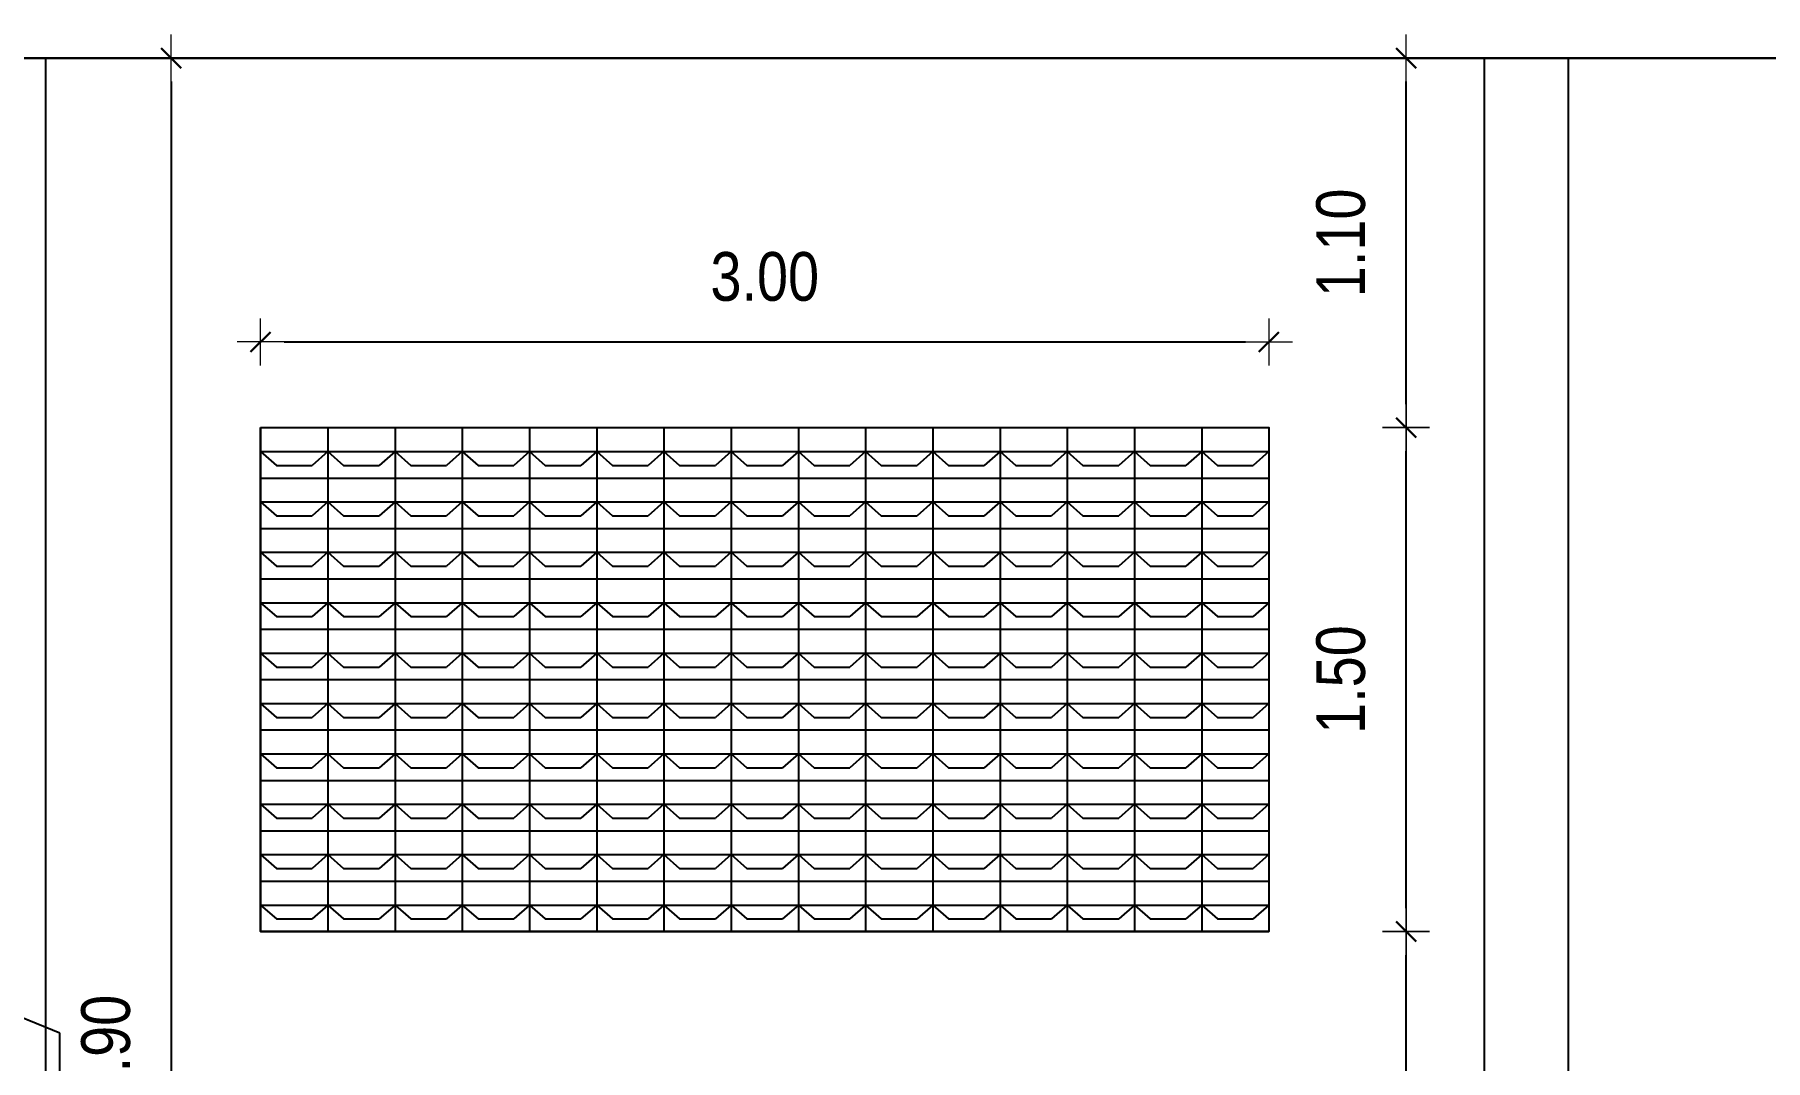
# Model space of a CAD drawing. Header units: millimetres. Extents: x 1170 to 1315, y 90 to 135.
# Drawn here: x 1200.82 to 1205.97, y 98.02 to 101.07 of the extents above; entities that cross this region are included whole.
import ezdxf

# ---------------------------------------------------------------- set-up
doc = ezdxf.new("R2010")
doc.units = ezdxf.units.MM
doc.header["$LTSCALE"] = 20
doc.header["$MEASUREMENT"] = 0
doc.layers.get('DEFPOINTS').update_dxf_attribs({"linetype": 'CONTINUOUS'})
doc.layers.add('COTA', color=7, linetype='CONTINUOUS')
doc.layers.add('E-Pen-C', color=4, linetype='CONTINUOUS', lineweight=15)
doc.layers.add('E-Pen-G', color=3, linetype='CONTINUOUS', lineweight=30)
doc.styles.add('F2', font='ARIALN.TTF')
doc.dimstyles.new('DIMENSION-1', dxfattribs={"dimtxt": 0.145, "dimasz": 0.07, "dimexe": 1, "dimexo": 0, "dimgap": 0.12, "dimtad": 1, "dimzin": 7, "dimdsep": 46, "dimtxsty": 'F2', "dimblk1": 'TRACO', "dimblk2": 'TRACO', "dimsah": 1, "dimcen": 1, "dimse1": 1, "dimse2": 1, "dimclrd": 4, "dimclre": 256, "dimclrt": 4, "dimadec": 8, "dimazin": 0, "dimtfac": 1, "dimtix": 1, "dimtmove": 2, "dimatfit": 3, "dimldrblk": 'TRACO', "dimfxl": 1, "dimtolj": 1, "dimtzin": 0, "dimarcsym": 0})

# ---------------------------------------------------------------- blocks, each defined once
blk = doc.blocks.new('TRACO')
at = {"layer": 'E-Pen-C'}
for p, q in [((0, 1), (0, -1)), ((-1, 0), (1, 0))]:
    blk.add_line(p, q, dxfattribs=at)
at = {"layer": 'E-Pen-G'}
blk.add_line((-0.424, -0.424), (0.424, 0.424), dxfattribs=at)
blk = doc.blocks.new('*D424')
at = {"layer": 'COTA', "color": 4, "linetype": 'Continuous', "lineweight": -2}
blk.add_line((1204.8962, 95.1747), (1204.8962, 98.3347), dxfattribs=at)
at = {"layer": 'DEFPOINTS', "color": 0, "linetype": 'Continuous'}
for p in [(1204.8962, 98.4047), (1205.1279, 98.4047), (1205.1279, 95.1047)]:
    blk.add_point(p, dxfattribs=at)
at = {"layer": 'COTA', "color": 4, "linetype": 'Continuous', "lineweight": -2, "xscale": 0.07, "yscale": 0.07, "zscale": 0.07}
for p, rotation in [((1204.8962, 98.4047), 90), ((1204.8962, 95.1047), 270)]:
    blk.add_blockref('TRACO', p, dxfattribs=dict(at, rotation=rotation))
at = {"layer": 'COTA', "color": 4, "linetype": 'Continuous', "insert": (1204.7022, 96.7547), "char_height": 0.145, "attachment_point": 5, "rotation": 90, "style": 'F2'}
blk.add_mtext('\\A1;3.30', dxfattribs=at)
blk = doc.blocks.new('*D425')
at = {"layer": 'COTA', "color": 4, "linetype": 'Continuous', "lineweight": -2}
blk.add_line((1204.8962, 98.4747), (1204.8962, 99.8347), dxfattribs=at)
at = {"layer": 'DEFPOINTS', "color": 0, "linetype": 'Continuous'}
for p in [(1204.4879, 99.9047), (1204.8962, 99.9047), (1205.1279, 98.4047)]:
    blk.add_point(p, dxfattribs=at)
at = {"layer": 'COTA', "color": 4, "linetype": 'Continuous', "lineweight": -2, "xscale": 0.07, "yscale": 0.07, "zscale": 0.07}
for p, rotation in [((1204.8962, 99.9047), 90), ((1204.8962, 98.4047), 270)]:
    blk.add_blockref('TRACO', p, dxfattribs=dict(at, rotation=rotation))
at = {"layer": 'COTA', "color": 4, "linetype": 'Continuous', "insert": (1204.7022, 99.1547), "char_height": 0.145, "attachment_point": 5, "rotation": 90, "style": 'F2'}
blk.add_mtext('\\A1;1.50', dxfattribs=at)
blk = doc.blocks.new('*D426')
at = {"layer": 'COTA', "color": 4, "linetype": 'Continuous', "lineweight": -2}
blk.add_line((1204.8962, 99.9747), (1204.8962, 100.9347), dxfattribs=at)
at = {"layer": 'DEFPOINTS', "color": 0, "linetype": 'Continuous'}
for p in [(1204.8962, 101.0047), (1205.1279, 101.0047), (1204.4879, 99.9047)]:
    blk.add_point(p, dxfattribs=at)
at = {"layer": 'COTA', "color": 4, "linetype": 'Continuous', "lineweight": -2, "xscale": 0.07, "yscale": 0.07, "zscale": 0.07}
for p, rotation in [((1204.8962, 101.0047), 90), ((1204.8962, 99.9047), 270)]:
    blk.add_blockref('TRACO', p, dxfattribs=dict(at, rotation=rotation))
at = {"layer": 'COTA', "color": 4, "linetype": 'Continuous', "insert": (1204.7022, 100.4547), "char_height": 0.145, "attachment_point": 5, "rotation": 90, "style": 'F2'}
blk.add_mtext('\\A1;1.10', dxfattribs=at)
blk = doc.blocks.new('*D427')
at = {"layer": 'COTA', "color": 4, "linetype": 'Continuous', "lineweight": -2}
blk.add_line((1201.2216, 100.9347), (1201.2216, 95.1747), dxfattribs=at)
at = {"layer": 'DEFPOINTS', "color": 0, "linetype": 'Continuous'}
for p in [(1200.8479, 101.0047), (1200.8479, 95.1047), (1201.2216, 95.1047)]:
    blk.add_point(p, dxfattribs=at)
at = {"layer": 'COTA', "color": 4, "linetype": 'Continuous', "lineweight": -2, "xscale": 0.07, "yscale": 0.07, "zscale": 0.07}
for p, rotation in [((1201.2216, 101.0047), 90), ((1201.2216, 95.1047), 270)]:
    blk.add_blockref('TRACO', p, dxfattribs=dict(at, rotation=rotation))
at = {"layer": 'COTA', "color": 4, "linetype": 'Continuous', "insert": (1201.0276, 98.0547), "char_height": 0.145, "attachment_point": 5, "rotation": 90, "style": 'F2'}
blk.add_mtext('\\A1;5.90', dxfattribs=at)
blk = doc.blocks.new('*D742')
at = {"layer": 'COTA', "color": 4, "linetype": 'Continuous', "lineweight": -2}
blk.add_line((1201.5579, 100.1597), (1204.4179, 100.1597), dxfattribs=at)
at = {"layer": 'DEFPOINTS', "color": 0, "linetype": 'Continuous'}
for p in [(1204.4879, 100.1597), (1201.4879, 99.9047), (1204.4879, 99.9047)]:
    blk.add_point(p, dxfattribs=at)
at = {"layer": 'COTA', "color": 4, "linetype": 'Continuous', "lineweight": -2, "xscale": 0.07, "yscale": 0.07, "zscale": 0.07, "rotation": 180}
blk.add_blockref('TRACO', (1201.4879, 100.1597), dxfattribs=at)
at = {"layer": 'COTA', "color": 4, "linetype": 'Continuous', "lineweight": -2, "xscale": 0.07, "yscale": 0.07, "zscale": 0.07}
blk.add_blockref('TRACO', (1204.4879, 100.1597), dxfattribs=at)
at = {"layer": 'COTA', "color": 4, "linetype": 'Continuous', "insert": (1202.9879, 100.3538), "char_height": 0.145, "attachment_point": 5, "style": 'F2'}
blk.add_mtext('\\A1;3.00', dxfattribs=at)

msp = doc.modelspace()

# ---------------------------------------------------------------- linework, layer by layer
at = {"layer": 'COTA', "color": 8, "linetype": 'Continuous'}
for p, q in [((1218.5666, 101.0047), (1196.4679, 101.0047)), ((1196.4679, 101.0047), (1218.5666, 101.0047)), ((1200.8479, 101.0047), (1200.8479, 95.1047)), ((1205.1279, 101.0047), (1205.1279, 95.1047)), ((1205.3779, 101.0047), (1205.3779, 95.1047)), ((1201.4879, 99.9047), (1204.4879, 99.9047)), ((1201.4879, 99.9047), (1204.4879, 99.9047)), ((1201.4879, 99.9047), (1201.4879, 99.7547)), ((1201.6879, 99.9047), (1201.6879, 99.7547)), ((1201.8879, 99.9047), (1201.8879, 99.7547)), ((1202.0879, 99.9047), (1202.0879, 99.7547)), ((1202.2879, 99.9047), (1202.2879, 99.7547)), ((1202.4879, 99.9047), (1202.4879, 99.7547)), ((1202.6879, 99.9047), (1202.6879, 99.7547)), ((1202.8879, 99.9047), (1202.8879, 99.7547)), ((1203.0879, 99.9047), (1203.0879, 99.7547)), ((1203.2879, 99.9047), (1203.2879, 99.7547)), ((1203.4879, 99.9047), (1203.4879, 99.7547)), ((1203.6879, 99.9047), (1203.6879, 99.7547)), ((1203.8879, 99.9047), (1203.8879, 99.7547)), ((1204.0879, 99.9047), (1204.0879, 99.7547)), ((1204.2879, 99.9047), (1204.2879, 99.7547)), ((1204.4879, 99.9047), (1204.4879, 98.4047)), ((1201.4879, 99.8335), (1201.5347, 99.792)), ((1201.4879, 99.8335), (1201.6879, 99.8335)), ((1201.6879, 99.8335), (1201.641, 99.792)), ((1201.6879, 99.8335), (1201.7347, 99.792)), ((1201.6879, 99.8335), (1201.8879, 99.8335)), ((1201.8879, 99.8335), (1201.841, 99.792)), ((1201.8879, 99.8335), (1201.9347, 99.792)), ((1201.8879, 99.8335), (1202.0879, 99.8335)), ((1202.0879, 99.8335), (1202.041, 99.792)), ((1202.0879, 99.8335), (1202.1347, 99.792)), ((1202.0879, 99.8335), (1202.2879, 99.8335)), ((1202.2879, 99.8335), (1202.241, 99.792)), ((1202.2879, 99.8335), (1202.3347, 99.792)), ((1202.2879, 99.8335), (1202.4879, 99.8335)), ((1202.4879, 99.8335), (1202.441, 99.792)), ((1202.4879, 99.8335), (1202.5347, 99.792)), ((1202.4879, 99.8335), (1202.6879, 99.8335)), ((1202.6879, 99.8335), (1202.641, 99.792)), ((1202.6879, 99.8335), (1202.7347, 99.792)), ((1202.6879, 99.8335), (1202.8879, 99.8335)), ((1202.8879, 99.8335), (1202.841, 99.792)), ((1202.8879, 99.8335), (1202.9347, 99.792)), ((1202.8879, 99.8335), (1203.0879, 99.8335)), ((1203.0879, 99.8335), (1203.041, 99.792)), ((1203.0879, 99.8335), (1203.1347, 99.792)), ((1203.0879, 99.8335), (1203.2879, 99.8335)), ((1203.2879, 99.8335), (1203.241, 99.792)), ((1203.2879, 99.8335), (1203.3347, 99.792)), ((1203.2879, 99.8335), (1203.4879, 99.8335)), ((1203.4879, 99.8335), (1203.441, 99.792)), ((1203.4879, 99.8335), (1203.5347, 99.792)), ((1203.4879, 99.8335), (1203.6879, 99.8335)), ((1203.6879, 99.8335), (1203.641, 99.792)), ((1203.6879, 99.8335), (1203.7347, 99.792)), ((1203.6879, 99.8335), (1203.8879, 99.8335)), ((1203.8879, 99.8335), (1203.841, 99.792)), ((1203.8879, 99.8335), (1203.9347, 99.792)), ((1203.8879, 99.8335), (1204.0879, 99.8335)), ((1204.0879, 99.8335), (1204.041, 99.792)), ((1204.0879, 99.8335), (1204.1347, 99.792)), ((1204.0879, 99.8335), (1204.2879, 99.8335)), ((1204.2879, 99.8335), (1204.241, 99.792)), ((1204.2879, 99.8335), (1204.3347, 99.792)), ((1204.2879, 99.8335), (1204.4879, 99.8335)), ((1204.4879, 99.8335), (1204.441, 99.792)), ((1201.4879, 99.7547), (1201.4879, 99.6047)), ((1201.4879, 99.7547), (1201.6879, 99.7547)), ((1201.5347, 99.792), (1201.641, 99.792)), ((1201.6879, 99.7547), (1201.6879, 99.6047)), ((1201.6879, 99.7547), (1201.8879, 99.7547)), ((1201.7347, 99.792), (1201.841, 99.792)), ((1201.8879, 99.7547), (1201.8879, 99.6047)), ((1201.8879, 99.7547), (1202.0879, 99.7547)), ((1201.9347, 99.792), (1202.041, 99.792)), ((1202.0879, 99.7547), (1202.0879, 99.6047)), ((1202.0879, 99.7547), (1202.2879, 99.7547)), ((1202.1347, 99.792), (1202.241, 99.792)), ((1202.2879, 99.7547), (1202.2879, 99.6047)), ((1202.2879, 99.7547), (1202.4879, 99.7547)), ((1202.3347, 99.792), (1202.441, 99.792)), ((1202.4879, 99.7547), (1202.4879, 99.6047)), ((1202.4879, 99.7547), (1202.6879, 99.7547)), ((1202.5347, 99.792), (1202.641, 99.792)), ((1202.6879, 99.7547), (1202.6879, 99.6047)), ((1202.6879, 99.7547), (1202.8879, 99.7547)), ((1202.7347, 99.792), (1202.841, 99.792)), ((1202.8879, 99.7547), (1202.8879, 99.6047)), ((1202.8879, 99.7547), (1203.0879, 99.7547)), ((1202.9347, 99.792), (1203.041, 99.792)), ((1203.0879, 99.7547), (1203.0879, 99.6047)), ((1203.0879, 99.7547), (1203.2879, 99.7547)), ((1203.1347, 99.792), (1203.241, 99.792)), ((1203.2879, 99.7547), (1203.2879, 99.6047)), ((1203.2879, 99.7547), (1203.4879, 99.7547)), ((1203.3347, 99.792), (1203.441, 99.792)), ((1203.4879, 99.7547), (1203.4879, 99.6047)), ((1203.4879, 99.7547), (1203.6879, 99.7547)), ((1203.5347, 99.792), (1203.641, 99.792)), ((1203.6879, 99.7547), (1203.6879, 99.6047)), ((1203.6879, 99.7547), (1203.8879, 99.7547)), ((1203.7347, 99.792), (1203.841, 99.792)), ((1203.8879, 99.7547), (1203.8879, 99.6047)), ((1203.8879, 99.7547), (1204.0879, 99.7547)), ((1203.9347, 99.792), (1204.041, 99.792)), ((1204.0879, 99.7547), (1204.0879, 99.6047)), ((1204.0879, 99.7547), (1204.2879, 99.7547)), ((1204.1347, 99.792), (1204.241, 99.792)), ((1204.2879, 99.7547), (1204.2879, 99.6047)), ((1204.2879, 99.7547), (1204.4879, 99.7547)), ((1204.3347, 99.792), (1204.441, 99.792)), ((1201.4879, 99.6835), (1201.5347, 99.642)), ((1201.4879, 99.6835), (1201.6879, 99.6835)), ((1201.6879, 99.6835), (1201.641, 99.642)), ((1201.6879, 99.6835), (1201.7347, 99.642)), ((1201.6879, 99.6835), (1201.8879, 99.6835)), ((1201.8879, 99.6835), (1201.841, 99.642)), ((1201.8879, 99.6835), (1201.9347, 99.642)), ((1201.8879, 99.6835), (1202.0879, 99.6835)), ((1202.0879, 99.6835), (1202.041, 99.642)), ((1202.0879, 99.6835), (1202.1347, 99.642)), ((1202.0879, 99.6835), (1202.2879, 99.6835)), ((1202.2879, 99.6835), (1202.241, 99.642)), ((1202.2879, 99.6835), (1202.3347, 99.642)), ((1202.2879, 99.6835), (1202.4879, 99.6835)), ((1202.4879, 99.6835), (1202.441, 99.642)), ((1202.4879, 99.6835), (1202.5347, 99.642)), ((1202.4879, 99.6835), (1202.6879, 99.6835)), ((1202.6879, 99.6835), (1202.641, 99.642)), ((1202.6879, 99.6835), (1202.7347, 99.642)), ((1202.6879, 99.6835), (1202.8879, 99.6835)), ((1202.8879, 99.6835), (1202.841, 99.642)), ((1202.8879, 99.6835), (1202.9347, 99.642)), ((1202.8879, 99.6835), (1203.0879, 99.6835)), ((1203.0879, 99.6835), (1203.041, 99.642)), ((1203.0879, 99.6835), (1203.1347, 99.642)), ((1203.0879, 99.6835), (1203.2879, 99.6835)), ((1203.2879, 99.6835), (1203.241, 99.642)), ((1203.2879, 99.6835), (1203.3347, 99.642)), ((1203.2879, 99.6835), (1203.4879, 99.6835)), ((1203.4879, 99.6835), (1203.441, 99.642)), ((1203.4879, 99.6835), (1203.5347, 99.642)), ((1203.4879, 99.6835), (1203.6879, 99.6835)), ((1203.6879, 99.6835), (1203.641, 99.642)), ((1203.6879, 99.6835), (1203.7347, 99.642)), ((1203.6879, 99.6835), (1203.8879, 99.6835)), ((1203.8879, 99.6835), (1203.841, 99.642)), ((1203.8879, 99.6835), (1203.9347, 99.642)), ((1203.8879, 99.6835), (1204.0879, 99.6835)), ((1204.0879, 99.6835), (1204.041, 99.642)), ((1204.0879, 99.6835), (1204.1347, 99.642)), ((1204.0879, 99.6835), (1204.2879, 99.6835)), ((1204.2879, 99.6835), (1204.241, 99.642)), ((1204.2879, 99.6835), (1204.3347, 99.642)), ((1204.2879, 99.6835), (1204.4879, 99.6835)), ((1204.4879, 99.6835), (1204.441, 99.642)), ((1201.4879, 99.6047), (1201.4879, 99.4547)), ((1201.4879, 99.6047), (1201.6879, 99.6047)), ((1201.5347, 99.642), (1201.641, 99.642)), ((1201.6879, 99.6047), (1201.6879, 99.4547)), ((1201.6879, 99.6047), (1201.8879, 99.6047)), ((1201.7347, 99.642), (1201.841, 99.642)), ((1201.8879, 99.6047), (1201.8879, 99.4547)), ((1201.8879, 99.6047), (1202.0879, 99.6047)), ((1201.9347, 99.642), (1202.041, 99.642)), ((1202.0879, 99.6047), (1202.0879, 99.4547)), ((1202.0879, 99.6047), (1202.2879, 99.6047)), ((1202.1347, 99.642), (1202.241, 99.642)), ((1202.2879, 99.6047), (1202.2879, 99.4547)), ((1202.2879, 99.6047), (1202.4879, 99.6047)), ((1202.3347, 99.642), (1202.441, 99.642)), ((1202.4879, 99.6047), (1202.4879, 99.4547)), ((1202.4879, 99.6047), (1202.6879, 99.6047)), ((1202.5347, 99.642), (1202.641, 99.642)), ((1202.6879, 99.6047), (1202.6879, 99.4547)), ((1202.6879, 99.6047), (1202.8879, 99.6047)), ((1202.7347, 99.642), (1202.841, 99.642)), ((1202.8879, 99.6047), (1202.8879, 99.4547)), ((1202.8879, 99.6047), (1203.0879, 99.6047)), ((1202.9347, 99.642), (1203.041, 99.642)), ((1203.0879, 99.6047), (1203.0879, 99.4547)), ((1203.0879, 99.6047), (1203.2879, 99.6047)), ((1203.1347, 99.642), (1203.241, 99.642)), ((1203.2879, 99.6047), (1203.2879, 99.4547)), ((1203.2879, 99.6047), (1203.4879, 99.6047)), ((1203.3347, 99.642), (1203.441, 99.642)), ((1203.4879, 99.6047), (1203.4879, 99.4547)), ((1203.4879, 99.6047), (1203.6879, 99.6047)), ((1203.5347, 99.642), (1203.641, 99.642)), ((1203.6879, 99.6047), (1203.6879, 99.4547)), ((1203.6879, 99.6047), (1203.8879, 99.6047)), ((1203.7347, 99.642), (1203.841, 99.642)), ((1203.8879, 99.6047), (1203.8879, 99.4547)), ((1203.8879, 99.6047), (1204.0879, 99.6047)), ((1203.9347, 99.642), (1204.041, 99.642)), ((1204.0879, 99.6047), (1204.0879, 99.4547)), ((1204.0879, 99.6047), (1204.2879, 99.6047)), ((1204.1347, 99.642), (1204.241, 99.642)), ((1204.2879, 99.6047), (1204.2879, 99.4547)), ((1204.2879, 99.6047), (1204.4879, 99.6047)), ((1204.3347, 99.642), (1204.441, 99.642)), ((1201.4879, 99.5335), (1201.5347, 99.492)), ((1201.4879, 99.5335), (1201.6879, 99.5335)), ((1201.5347, 99.492), (1201.641, 99.492)), ((1201.6879, 99.5335), (1201.641, 99.492)), ((1201.6879, 99.5335), (1201.7347, 99.492)), ((1201.6879, 99.5335), (1201.8879, 99.5335)), ((1201.7347, 99.492), (1201.841, 99.492)), ((1201.8879, 99.5335), (1201.841, 99.492)), ((1201.8879, 99.5335), (1201.9347, 99.492)), ((1201.8879, 99.5335), (1202.0879, 99.5335)), ((1201.9347, 99.492), (1202.041, 99.492)), ((1202.0879, 99.5335), (1202.041, 99.492)), ((1202.0879, 99.5335), (1202.1347, 99.492)), ((1202.0879, 99.5335), (1202.2879, 99.5335)), ((1202.1347, 99.492), (1202.241, 99.492)), ((1202.2879, 99.5335), (1202.241, 99.492)), ((1202.2879, 99.5335), (1202.3347, 99.492)), ((1202.2879, 99.5335), (1202.4879, 99.5335)), ((1202.3347, 99.492), (1202.441, 99.492)), ((1202.4879, 99.5335), (1202.441, 99.492)), ((1202.4879, 99.5335), (1202.5347, 99.492)), ((1202.4879, 99.5335), (1202.6879, 99.5335)), ((1202.5347, 99.492), (1202.641, 99.492)), ((1202.6879, 99.5335), (1202.641, 99.492)), ((1202.6879, 99.5335), (1202.7347, 99.492)), ((1202.6879, 99.5335), (1202.8879, 99.5335)), ((1202.7347, 99.492), (1202.841, 99.492)), ((1202.8879, 99.5335), (1202.841, 99.492)), ((1202.8879, 99.5335), (1202.9347, 99.492)), ((1202.8879, 99.5335), (1203.0879, 99.5335)), ((1202.9347, 99.492), (1203.041, 99.492)), ((1203.0879, 99.5335), (1203.041, 99.492)), ((1203.0879, 99.5335), (1203.1347, 99.492)), ((1203.0879, 99.5335), (1203.2879, 99.5335)), ((1203.1347, 99.492), (1203.241, 99.492)), ((1203.2879, 99.5335), (1203.241, 99.492)), ((1203.2879, 99.5335), (1203.3347, 99.492)), ((1203.2879, 99.5335), (1203.4879, 99.5335)), ((1203.3347, 99.492), (1203.441, 99.492)), ((1203.4879, 99.5335), (1203.441, 99.492)), ((1203.4879, 99.5335), (1203.5347, 99.492)), ((1203.4879, 99.5335), (1203.6879, 99.5335)), ((1203.5347, 99.492), (1203.641, 99.492)), ((1203.6879, 99.5335), (1203.641, 99.492)), ((1203.6879, 99.5335), (1203.7347, 99.492)), ((1203.6879, 99.5335), (1203.8879, 99.5335)), ((1203.7347, 99.492), (1203.841, 99.492)), ((1203.8879, 99.5335), (1203.841, 99.492)), ((1203.8879, 99.5335), (1203.9347, 99.492)), ((1203.8879, 99.5335), (1204.0879, 99.5335)), ((1203.9347, 99.492), (1204.041, 99.492)), ((1204.0879, 99.5335), (1204.041, 99.492)), ((1204.0879, 99.5335), (1204.1347, 99.492)), ((1204.0879, 99.5335), (1204.2879, 99.5335)), ((1204.1347, 99.492), (1204.241, 99.492)), ((1204.2879, 99.5335), (1204.241, 99.492)), ((1204.2879, 99.5335), (1204.3347, 99.492)), ((1204.2879, 99.5335), (1204.4879, 99.5335)), ((1204.3347, 99.492), (1204.441, 99.492)), ((1204.4879, 99.5335), (1204.441, 99.492)), ((1201.4879, 99.4547), (1201.4879, 99.3047)), ((1201.4879, 99.4547), (1201.6879, 99.4547)), ((1201.6879, 99.4547), (1201.6879, 99.3047)), ((1201.6879, 99.4547), (1201.8879, 99.4547)), ((1201.8879, 99.4547), (1201.8879, 99.3047)), ((1201.8879, 99.4547), (1202.0879, 99.4547)), ((1202.0879, 99.4547), (1202.0879, 99.3047)), ((1202.0879, 99.4547), (1202.2879, 99.4547)), ((1202.2879, 99.4547), (1202.2879, 99.3047)), ((1202.2879, 99.4547), (1202.4879, 99.4547)), ((1202.4879, 99.4547), (1202.4879, 99.3047)), ((1202.4879, 99.4547), (1202.6879, 99.4547)), ((1202.6879, 99.4547), (1202.6879, 99.3047)), ((1202.6879, 99.4547), (1202.8879, 99.4547)), ((1202.8879, 99.4547), (1202.8879, 99.3047)), ((1202.8879, 99.4547), (1203.0879, 99.4547)), ((1203.0879, 99.4547), (1203.0879, 99.3047)), ((1203.0879, 99.4547), (1203.2879, 99.4547)), ((1203.2879, 99.4547), (1203.2879, 99.3047)), ((1203.2879, 99.4547), (1203.4879, 99.4547)), ((1203.4879, 99.4547), (1203.4879, 99.3047)), ((1203.4879, 99.4547), (1203.6879, 99.4547)), ((1203.6879, 99.4547), (1203.6879, 99.3047)), ((1203.6879, 99.4547), (1203.8879, 99.4547)), ((1203.8879, 99.4547), (1203.8879, 99.3047)), ((1203.8879, 99.4547), (1204.0879, 99.4547)), ((1204.0879, 99.4547), (1204.0879, 99.3047)), ((1204.0879, 99.4547), (1204.2879, 99.4547)), ((1204.2879, 99.4547), (1204.2879, 99.3047)), ((1204.2879, 99.4547), (1204.4879, 99.4547)), ((1201.4879, 99.3835), (1201.5347, 99.342)), ((1201.4879, 99.3835), (1201.6879, 99.3835)), ((1201.5347, 99.342), (1201.641, 99.342)), ((1201.6879, 99.3835), (1201.641, 99.342)), ((1201.6879, 99.3835), (1201.7347, 99.342)), ((1201.6879, 99.3835), (1201.8879, 99.3835)), ((1201.7347, 99.342), (1201.841, 99.342)), ((1201.8879, 99.3835), (1201.841, 99.342)), ((1201.8879, 99.3835), (1201.9347, 99.342)), ((1201.8879, 99.3835), (1202.0879, 99.3835)), ((1201.9347, 99.342), (1202.041, 99.342)), ((1202.0879, 99.3835), (1202.041, 99.342)), ((1202.0879, 99.3835), (1202.1347, 99.342)), ((1202.0879, 99.3835), (1202.2879, 99.3835)), ((1202.1347, 99.342), (1202.241, 99.342)), ((1202.2879, 99.3835), (1202.241, 99.342)), ((1202.2879, 99.3835), (1202.3347, 99.342)), ((1202.2879, 99.3835), (1202.4879, 99.3835)), ((1202.3347, 99.342), (1202.441, 99.342)), ((1202.4879, 99.3835), (1202.441, 99.342)), ((1202.4879, 99.3835), (1202.5347, 99.342)), ((1202.4879, 99.3835), (1202.6879, 99.3835)), ((1202.5347, 99.342), (1202.641, 99.342)), ((1202.6879, 99.3835), (1202.641, 99.342)), ((1202.6879, 99.3835), (1202.7347, 99.342)), ((1202.6879, 99.3835), (1202.8879, 99.3835)), ((1202.7347, 99.342), (1202.841, 99.342)), ((1202.8879, 99.3835), (1202.841, 99.342)), ((1202.8879, 99.3835), (1202.9347, 99.342)), ((1202.8879, 99.3835), (1203.0879, 99.3835)), ((1202.9347, 99.342), (1203.041, 99.342)), ((1203.0879, 99.3835), (1203.041, 99.342)), ((1203.0879, 99.3835), (1203.1347, 99.342)), ((1203.0879, 99.3835), (1203.2879, 99.3835)), ((1203.1347, 99.342), (1203.241, 99.342)), ((1203.2879, 99.3835), (1203.241, 99.342)), ((1203.2879, 99.3835), (1203.3347, 99.342)), ((1203.2879, 99.3835), (1203.4879, 99.3835)), ((1203.3347, 99.342), (1203.441, 99.342)), ((1203.4879, 99.3835), (1203.441, 99.342)), ((1203.4879, 99.3835), (1203.5347, 99.342)), ((1203.4879, 99.3835), (1203.6879, 99.3835)), ((1203.5347, 99.342), (1203.641, 99.342)), ((1203.6879, 99.3835), (1203.641, 99.342)), ((1203.6879, 99.3835), (1203.7347, 99.342)), ((1203.6879, 99.3835), (1203.8879, 99.3835)), ((1203.7347, 99.342), (1203.841, 99.342)), ((1203.8879, 99.3835), (1203.841, 99.342)), ((1203.8879, 99.3835), (1203.9347, 99.342)), ((1203.8879, 99.3835), (1204.0879, 99.3835)), ((1203.9347, 99.342), (1204.041, 99.342)), ((1204.0879, 99.3835), (1204.041, 99.342)), ((1204.0879, 99.3835), (1204.1347, 99.342)), ((1204.0879, 99.3835), (1204.2879, 99.3835)), ((1204.1347, 99.342), (1204.241, 99.342)), ((1204.2879, 99.3835), (1204.241, 99.342)), ((1204.2879, 99.3835), (1204.3347, 99.342)), ((1204.2879, 99.3835), (1204.4879, 99.3835)), ((1204.3347, 99.342), (1204.441, 99.342)), ((1204.4879, 99.3835), (1204.441, 99.342)), ((1201.4879, 99.3047), (1201.4879, 99.1547)), ((1201.4879, 99.3047), (1201.6879, 99.3047)), ((1201.6879, 99.3047), (1201.6879, 99.1547)), ((1201.6879, 99.3047), (1201.8879, 99.3047)), ((1201.8879, 99.3047), (1201.8879, 99.1547)), ((1201.8879, 99.3047), (1202.0879, 99.3047)), ((1202.0879, 99.3047), (1202.0879, 99.1547)), ((1202.0879, 99.3047), (1202.2879, 99.3047)), ((1202.2879, 99.3047), (1202.2879, 99.1547)), ((1202.2879, 99.3047), (1202.4879, 99.3047)), ((1202.4879, 99.3047), (1202.4879, 99.1547)), ((1202.4879, 99.3047), (1202.6879, 99.3047)), ((1202.6879, 99.3047), (1202.6879, 99.1547)), ((1202.6879, 99.3047), (1202.8879, 99.3047)), ((1202.8879, 99.3047), (1202.8879, 99.1547)), ((1202.8879, 99.3047), (1203.0879, 99.3047)), ((1203.0879, 99.3047), (1203.0879, 99.1547)), ((1203.0879, 99.3047), (1203.2879, 99.3047)), ((1203.2879, 99.3047), (1203.2879, 99.1547)), ((1203.2879, 99.3047), (1203.4879, 99.3047)), ((1203.4879, 99.3047), (1203.4879, 99.1547)), ((1203.4879, 99.3047), (1203.6879, 99.3047)), ((1203.6879, 99.3047), (1203.6879, 99.1547)), ((1203.6879, 99.3047), (1203.8879, 99.3047)), ((1203.8879, 99.3047), (1203.8879, 99.1547)), ((1203.8879, 99.3047), (1204.0879, 99.3047)), ((1204.0879, 99.3047), (1204.0879, 99.1547)), ((1204.0879, 99.3047), (1204.2879, 99.3047)), ((1204.2879, 99.3047), (1204.2879, 99.1547)), ((1204.2879, 99.3047), (1204.4879, 99.3047)), ((1201.4879, 99.2335), (1201.5347, 99.192)), ((1201.4879, 99.2335), (1201.6879, 99.2335)), ((1201.6879, 99.2335), (1201.641, 99.192)), ((1201.6879, 99.2335), (1201.7347, 99.192)), ((1201.6879, 99.2335), (1201.8879, 99.2335)), ((1201.8879, 99.2335), (1201.841, 99.192)), ((1201.8879, 99.2335), (1201.9347, 99.192)), ((1201.8879, 99.2335), (1202.0879, 99.2335)), ((1202.0879, 99.2335), (1202.041, 99.192)), ((1202.0879, 99.2335), (1202.1347, 99.192)), ((1202.0879, 99.2335), (1202.2879, 99.2335)), ((1202.2879, 99.2335), (1202.241, 99.192)), ((1202.2879, 99.2335), (1202.3347, 99.192)), ((1202.2879, 99.2335), (1202.4879, 99.2335)), ((1202.4879, 99.2335), (1202.441, 99.192)), ((1202.4879, 99.2335), (1202.5347, 99.192)), ((1202.4879, 99.2335), (1202.6879, 99.2335)), ((1202.6879, 99.2335), (1202.641, 99.192)), ((1202.6879, 99.2335), (1202.7347, 99.192)), ((1202.6879, 99.2335), (1202.8879, 99.2335)), ((1202.8879, 99.2335), (1202.841, 99.192)), ((1202.8879, 99.2335), (1202.9347, 99.192)), ((1202.8879, 99.2335), (1203.0879, 99.2335)), ((1203.0879, 99.2335), (1203.041, 99.192)), ((1203.0879, 99.2335), (1203.1347, 99.192)), ((1203.0879, 99.2335), (1203.2879, 99.2335)), ((1203.2879, 99.2335), (1203.241, 99.192)), ((1203.2879, 99.2335), (1203.3347, 99.192)), ((1203.2879, 99.2335), (1203.4879, 99.2335)), ((1203.4879, 99.2335), (1203.441, 99.192)), ((1203.4879, 99.2335), (1203.5347, 99.192)), ((1203.4879, 99.2335), (1203.6879, 99.2335)), ((1203.6879, 99.2335), (1203.641, 99.192)), ((1203.6879, 99.2335), (1203.7347, 99.192)), ((1203.6879, 99.2335), (1203.8879, 99.2335)), ((1203.8879, 99.2335), (1203.841, 99.192)), ((1203.8879, 99.2335), (1203.9347, 99.192)), ((1203.8879, 99.2335), (1204.0879, 99.2335)), ((1204.0879, 99.2335), (1204.041, 99.192)), ((1204.0879, 99.2335), (1204.1347, 99.192)), ((1204.0879, 99.2335), (1204.2879, 99.2335)), ((1204.2879, 99.2335), (1204.241, 99.192)), ((1204.2879, 99.2335), (1204.3347, 99.192)), ((1204.2879, 99.2335), (1204.4879, 99.2335)), ((1204.4879, 99.2335), (1204.441, 99.192)), ((1201.5347, 99.192), (1201.641, 99.192)), ((1201.7347, 99.192), (1201.841, 99.192)), ((1201.9347, 99.192), (1202.041, 99.192)), ((1202.1347, 99.192), (1202.241, 99.192)), ((1202.3347, 99.192), (1202.441, 99.192)), ((1202.5347, 99.192), (1202.641, 99.192)), ((1202.7347, 99.192), (1202.841, 99.192)), ((1202.9347, 99.192), (1203.041, 99.192)), ((1203.1347, 99.192), (1203.241, 99.192)), ((1203.3347, 99.192), (1203.441, 99.192)), ((1203.5347, 99.192), (1203.641, 99.192)), ((1203.7347, 99.192), (1203.841, 99.192)), ((1203.9347, 99.192), (1204.041, 99.192)), ((1204.1347, 99.192), (1204.241, 99.192)), ((1204.3347, 99.192), (1204.441, 99.192)), ((1201.4879, 99.1547), (1201.4879, 99.0047)), ((1201.4879, 99.1547), (1201.6879, 99.1547)), ((1201.6879, 99.1547), (1201.6879, 99.0047)), ((1201.6879, 99.1547), (1201.8879, 99.1547)), ((1201.8879, 99.1547), (1201.8879, 99.0047)), ((1201.8879, 99.1547), (1202.0879, 99.1547)), ((1202.0879, 99.1547), (1202.0879, 99.0047)), ((1202.0879, 99.1547), (1202.2879, 99.1547)), ((1202.2879, 99.1547), (1202.2879, 99.0047)), ((1202.2879, 99.1547), (1202.4879, 99.1547)), ((1202.4879, 99.1547), (1202.4879, 99.0047)), ((1202.4879, 99.1547), (1202.6879, 99.1547)), ((1202.6879, 99.1547), (1202.6879, 99.0047)), ((1202.6879, 99.1547), (1202.8879, 99.1547)), ((1202.8879, 99.1547), (1202.8879, 99.0047)), ((1202.8879, 99.1547), (1203.0879, 99.1547)), ((1203.0879, 99.1547), (1203.0879, 99.0047)), ((1203.0879, 99.1547), (1203.2879, 99.1547)), ((1203.2879, 99.1547), (1203.2879, 99.0047)), ((1203.2879, 99.1547), (1203.4879, 99.1547)), ((1203.4879, 99.1547), (1203.4879, 99.0047)), ((1203.4879, 99.1547), (1203.6879, 99.1547)), ((1203.6879, 99.1547), (1203.6879, 99.0047)), ((1203.6879, 99.1547), (1203.8879, 99.1547)), ((1203.8879, 99.1547), (1203.8879, 99.0047)), ((1203.8879, 99.1547), (1204.0879, 99.1547)), ((1204.0879, 99.1547), (1204.0879, 99.0047)), ((1204.0879, 99.1547), (1204.2879, 99.1547)), ((1204.2879, 99.1547), (1204.2879, 99.0047)), ((1204.2879, 99.1547), (1204.4879, 99.1547)), ((1201.4879, 99.0835), (1201.5347, 99.042)), ((1201.4879, 99.0835), (1201.6879, 99.0835)), ((1201.6879, 99.0835), (1201.641, 99.042)), ((1201.6879, 99.0835), (1201.7347, 99.042)), ((1201.6879, 99.0835), (1201.8879, 99.0835)), ((1201.8879, 99.0835), (1201.841, 99.042)), ((1201.8879, 99.0835), (1201.9347, 99.042)), ((1201.8879, 99.0835), (1202.0879, 99.0835)), ((1202.0879, 99.0835), (1202.041, 99.042)), ((1202.0879, 99.0835), (1202.1347, 99.042)), ((1202.0879, 99.0835), (1202.2879, 99.0835)), ((1202.2879, 99.0835), (1202.241, 99.042)), ((1202.2879, 99.0835), (1202.3347, 99.042)), ((1202.2879, 99.0835), (1202.4879, 99.0835)), ((1202.4879, 99.0835), (1202.441, 99.042)), ((1202.4879, 99.0835), (1202.5347, 99.042)), ((1202.4879, 99.0835), (1202.6879, 99.0835)), ((1202.6879, 99.0835), (1202.641, 99.042)), ((1202.6879, 99.0835), (1202.7347, 99.042)), ((1202.6879, 99.0835), (1202.8879, 99.0835)), ((1202.8879, 99.0835), (1202.841, 99.042)), ((1202.8879, 99.0835), (1202.9347, 99.042)), ((1202.8879, 99.0835), (1203.0879, 99.0835)), ((1203.0879, 99.0835), (1203.041, 99.042)), ((1203.0879, 99.0835), (1203.1347, 99.042)), ((1203.0879, 99.0835), (1203.2879, 99.0835)), ((1203.2879, 99.0835), (1203.241, 99.042)), ((1203.2879, 99.0835), (1203.3347, 99.042)), ((1203.2879, 99.0835), (1203.4879, 99.0835)), ((1203.4879, 99.0835), (1203.441, 99.042)), ((1203.4879, 99.0835), (1203.5347, 99.042)), ((1203.4879, 99.0835), (1203.6879, 99.0835)), ((1203.6879, 99.0835), (1203.641, 99.042)), ((1203.6879, 99.0835), (1203.7347, 99.042)), ((1203.6879, 99.0835), (1203.8879, 99.0835)), ((1203.8879, 99.0835), (1203.841, 99.042)), ((1203.8879, 99.0835), (1203.9347, 99.042)), ((1203.8879, 99.0835), (1204.0879, 99.0835)), ((1204.0879, 99.0835), (1204.041, 99.042)), ((1204.0879, 99.0835), (1204.1347, 99.042)), ((1204.0879, 99.0835), (1204.2879, 99.0835)), ((1204.2879, 99.0835), (1204.241, 99.042)), ((1204.2879, 99.0835), (1204.3347, 99.042)), ((1204.2879, 99.0835), (1204.4879, 99.0835)), ((1204.4879, 99.0835), (1204.441, 99.042)), ((1201.5347, 99.042), (1201.641, 99.042)), ((1201.7347, 99.042), (1201.841, 99.042)), ((1201.9347, 99.042), (1202.041, 99.042)), ((1202.1347, 99.042), (1202.241, 99.042)), ((1202.3347, 99.042), (1202.441, 99.042)), ((1202.5347, 99.042), (1202.641, 99.042)), ((1202.7347, 99.042), (1202.841, 99.042)), ((1202.9347, 99.042), (1203.041, 99.042)), ((1203.1347, 99.042), (1203.241, 99.042)), ((1203.3347, 99.042), (1203.441, 99.042)), ((1203.5347, 99.042), (1203.641, 99.042)), ((1203.7347, 99.042), (1203.841, 99.042)), ((1203.9347, 99.042), (1204.041, 99.042)), ((1204.1347, 99.042), (1204.241, 99.042)), ((1204.3347, 99.042), (1204.441, 99.042)), ((1201.4879, 99.0047), (1201.4879, 98.8547)), ((1201.4879, 99.0047), (1201.6879, 99.0047)), ((1201.6879, 99.0047), (1201.6879, 98.8547)), ((1201.6879, 99.0047), (1201.8879, 99.0047)), ((1201.8879, 99.0047), (1201.8879, 98.8547)), ((1201.8879, 99.0047), (1202.0879, 99.0047)), ((1202.0879, 99.0047), (1202.0879, 98.8547)), ((1202.0879, 99.0047), (1202.2879, 99.0047)), ((1202.2879, 99.0047), (1202.2879, 98.8547)), ((1202.2879, 99.0047), (1202.4879, 99.0047)), ((1202.4879, 99.0047), (1202.4879, 98.8547)), ((1202.4879, 99.0047), (1202.6879, 99.0047)), ((1202.6879, 99.0047), (1202.6879, 98.8547)), ((1202.6879, 99.0047), (1202.8879, 99.0047)), ((1202.8879, 99.0047), (1202.8879, 98.8547)), ((1202.8879, 99.0047), (1203.0879, 99.0047)), ((1203.0879, 99.0047), (1203.0879, 98.8547)), ((1203.0879, 99.0047), (1203.2879, 99.0047)), ((1203.2879, 99.0047), (1203.2879, 98.8547)), ((1203.2879, 99.0047), (1203.4879, 99.0047)), ((1203.4879, 99.0047), (1203.4879, 98.8547)), ((1203.4879, 99.0047), (1203.6879, 99.0047)), ((1203.6879, 99.0047), (1203.6879, 98.8547)), ((1203.6879, 99.0047), (1203.8879, 99.0047)), ((1203.8879, 99.0047), (1203.8879, 98.8547)), ((1203.8879, 99.0047), (1204.0879, 99.0047)), ((1204.0879, 99.0047), (1204.0879, 98.8547)), ((1204.0879, 99.0047), (1204.2879, 99.0047)), ((1204.2879, 99.0047), (1204.2879, 98.8547)), ((1204.2879, 99.0047), (1204.4879, 99.0047)), ((1201.4879, 98.9335), (1201.5347, 98.892)), ((1201.4879, 98.9335), (1201.6879, 98.9335)), ((1201.6879, 98.9335), (1201.641, 98.892)), ((1201.6879, 98.9335), (1201.7347, 98.892)), ((1201.6879, 98.9335), (1201.8879, 98.9335)), ((1201.8879, 98.9335), (1201.841, 98.892)), ((1201.8879, 98.9335), (1201.9347, 98.892)), ((1201.8879, 98.9335), (1202.0879, 98.9335)), ((1202.0879, 98.9335), (1202.041, 98.892)), ((1202.0879, 98.9335), (1202.1347, 98.892)), ((1202.0879, 98.9335), (1202.2879, 98.9335)), ((1202.2879, 98.9335), (1202.241, 98.892)), ((1202.2879, 98.9335), (1202.3347, 98.892)), ((1202.2879, 98.9335), (1202.4879, 98.9335)), ((1202.4879, 98.9335), (1202.441, 98.892)), ((1202.4879, 98.9335), (1202.5347, 98.892)), ((1202.4879, 98.9335), (1202.6879, 98.9335)), ((1202.6879, 98.9335), (1202.641, 98.892)), ((1202.6879, 98.9335), (1202.7347, 98.892)), ((1202.6879, 98.9335), (1202.8879, 98.9335)), ((1202.8879, 98.9335), (1202.841, 98.892)), ((1202.8879, 98.9335), (1202.9347, 98.892)), ((1202.8879, 98.9335), (1203.0879, 98.9335)), ((1203.0879, 98.9335), (1203.041, 98.892)), ((1203.0879, 98.9335), (1203.1347, 98.892)), ((1203.0879, 98.9335), (1203.2879, 98.9335)), ((1203.2879, 98.9335), (1203.241, 98.892)), ((1203.2879, 98.9335), (1203.3347, 98.892)), ((1203.2879, 98.9335), (1203.4879, 98.9335)), ((1203.4879, 98.9335), (1203.441, 98.892)), ((1203.4879, 98.9335), (1203.5347, 98.892)), ((1203.4879, 98.9335), (1203.6879, 98.9335)), ((1203.6879, 98.9335), (1203.641, 98.892)), ((1203.6879, 98.9335), (1203.7347, 98.892)), ((1203.6879, 98.9335), (1203.8879, 98.9335)), ((1203.8879, 98.9335), (1203.841, 98.892)), ((1203.8879, 98.9335), (1203.9347, 98.892)), ((1203.8879, 98.9335), (1204.0879, 98.9335)), ((1204.0879, 98.9335), (1204.041, 98.892)), ((1204.0879, 98.9335), (1204.1347, 98.892)), ((1204.0879, 98.9335), (1204.2879, 98.9335)), ((1204.2879, 98.9335), (1204.241, 98.892)), ((1204.2879, 98.9335), (1204.3347, 98.892)), ((1204.2879, 98.9335), (1204.4879, 98.9335)), ((1204.4879, 98.9335), (1204.441, 98.892)), ((1201.5347, 98.892), (1201.641, 98.892)), ((1201.7347, 98.892), (1201.841, 98.892)), ((1201.9347, 98.892), (1202.041, 98.892)), ((1202.1347, 98.892), (1202.241, 98.892)), ((1202.3347, 98.892), (1202.441, 98.892)), ((1202.5347, 98.892), (1202.641, 98.892)), ((1202.7347, 98.892), (1202.841, 98.892)), ((1202.9347, 98.892), (1203.041, 98.892)), ((1203.1347, 98.892), (1203.241, 98.892)), ((1203.3347, 98.892), (1203.441, 98.892)), ((1203.5347, 98.892), (1203.641, 98.892)), ((1203.7347, 98.892), (1203.841, 98.892)), ((1203.9347, 98.892), (1204.041, 98.892)), ((1204.1347, 98.892), (1204.241, 98.892)), ((1204.3347, 98.892), (1204.441, 98.892)), ((1201.4879, 98.8547), (1201.4879, 98.7047)), ((1201.4879, 98.8547), (1201.6879, 98.8547)), ((1201.6879, 98.8547), (1201.6879, 98.7047)), ((1201.6879, 98.8547), (1201.8879, 98.8547)), ((1201.8879, 98.8547), (1201.8879, 98.7047)), ((1201.8879, 98.8547), (1202.0879, 98.8547)), ((1202.0879, 98.8547), (1202.0879, 98.7047)), ((1202.0879, 98.8547), (1202.2879, 98.8547)), ((1202.2879, 98.8547), (1202.2879, 98.7047)), ((1202.2879, 98.8547), (1202.4879, 98.8547)), ((1202.4879, 98.8547), (1202.4879, 98.7047)), ((1202.4879, 98.8547), (1202.6879, 98.8547)), ((1202.6879, 98.8547), (1202.6879, 98.7047)), ((1202.6879, 98.8547), (1202.8879, 98.8547)), ((1202.8879, 98.8547), (1202.8879, 98.7047)), ((1202.8879, 98.8547), (1203.0879, 98.8547)), ((1203.0879, 98.8547), (1203.0879, 98.7047)), ((1203.0879, 98.8547), (1203.2879, 98.8547)), ((1203.2879, 98.8547), (1203.2879, 98.7047)), ((1203.2879, 98.8547), (1203.4879, 98.8547)), ((1203.4879, 98.8547), (1203.4879, 98.7047)), ((1203.4879, 98.8547), (1203.6879, 98.8547)), ((1203.6879, 98.8547), (1203.6879, 98.7047)), ((1203.6879, 98.8547), (1203.8879, 98.8547)), ((1203.8879, 98.8547), (1203.8879, 98.7047)), ((1203.8879, 98.8547), (1204.0879, 98.8547)), ((1204.0879, 98.8547), (1204.0879, 98.7047)), ((1204.0879, 98.8547), (1204.2879, 98.8547)), ((1204.2879, 98.8547), (1204.2879, 98.7047)), ((1204.2879, 98.8547), (1204.4879, 98.8547)), ((1201.4879, 98.7835), (1201.5347, 98.742)), ((1201.4879, 98.7835), (1201.6879, 98.7835)), ((1201.6879, 98.7835), (1201.641, 98.742)), ((1201.6879, 98.7835), (1201.7347, 98.742)), ((1201.6879, 98.7835), (1201.8879, 98.7835)), ((1201.8879, 98.7835), (1201.841, 98.742)), ((1201.8879, 98.7835), (1201.9347, 98.742)), ((1201.8879, 98.7835), (1202.0879, 98.7835)), ((1202.0879, 98.7835), (1202.041, 98.742)), ((1202.0879, 98.7835), (1202.1347, 98.742)), ((1202.0879, 98.7835), (1202.2879, 98.7835)), ((1202.2879, 98.7835), (1202.241, 98.742)), ((1202.2879, 98.7835), (1202.3347, 98.742)), ((1202.2879, 98.7835), (1202.4879, 98.7835)), ((1202.4879, 98.7835), (1202.441, 98.742)), ((1202.4879, 98.7835), (1202.5347, 98.742)), ((1202.4879, 98.7835), (1202.6879, 98.7835)), ((1202.6879, 98.7835), (1202.641, 98.742)), ((1202.6879, 98.7835), (1202.7347, 98.742)), ((1202.6879, 98.7835), (1202.8879, 98.7835)), ((1202.8879, 98.7835), (1202.841, 98.742)), ((1202.8879, 98.7835), (1202.9347, 98.742)), ((1202.8879, 98.7835), (1203.0879, 98.7835)), ((1203.0879, 98.7835), (1203.041, 98.742)), ((1203.0879, 98.7835), (1203.1347, 98.742)), ((1203.0879, 98.7835), (1203.2879, 98.7835)), ((1203.2879, 98.7835), (1203.241, 98.742)), ((1203.2879, 98.7835), (1203.3347, 98.742)), ((1203.2879, 98.7835), (1203.4879, 98.7835)), ((1203.4879, 98.7835), (1203.441, 98.742)), ((1203.4879, 98.7835), (1203.5347, 98.742)), ((1203.4879, 98.7835), (1203.6879, 98.7835)), ((1203.6879, 98.7835), (1203.641, 98.742)), ((1203.6879, 98.7835), (1203.7347, 98.742)), ((1203.6879, 98.7835), (1203.8879, 98.7835)), ((1203.8879, 98.7835), (1203.841, 98.742)), ((1203.8879, 98.7835), (1203.9347, 98.742)), ((1203.8879, 98.7835), (1204.0879, 98.7835)), ((1204.0879, 98.7835), (1204.041, 98.742)), ((1204.0879, 98.7835), (1204.1347, 98.742)), ((1204.0879, 98.7835), (1204.2879, 98.7835)), ((1204.2879, 98.7835), (1204.241, 98.742)), ((1204.2879, 98.7835), (1204.3347, 98.742)), ((1204.2879, 98.7835), (1204.4879, 98.7835)), ((1204.4879, 98.7835), (1204.441, 98.742)), ((1201.5347, 98.742), (1201.641, 98.742)), ((1201.7347, 98.742), (1201.841, 98.742)), ((1201.9347, 98.742), (1202.041, 98.742)), ((1202.1347, 98.742), (1202.241, 98.742)), ((1202.3347, 98.742), (1202.441, 98.742)), ((1202.5347, 98.742), (1202.641, 98.742)), ((1202.7347, 98.742), (1202.841, 98.742)), ((1202.9347, 98.742), (1203.041, 98.742)), ((1203.1347, 98.742), (1203.241, 98.742)), ((1203.3347, 98.742), (1203.441, 98.742)), ((1203.5347, 98.742), (1203.641, 98.742)), ((1203.7347, 98.742), (1203.841, 98.742)), ((1203.9347, 98.742), (1204.041, 98.742)), ((1204.1347, 98.742), (1204.241, 98.742)), ((1204.3347, 98.742), (1204.441, 98.742)), ((1201.4879, 98.7047), (1201.4879, 98.5547)), ((1201.4879, 98.7047), (1201.6879, 98.7047)), ((1201.6879, 98.7047), (1201.6879, 98.5547)), ((1201.6879, 98.7047), (1201.8879, 98.7047)), ((1201.8879, 98.7047), (1201.8879, 98.5547)), ((1201.8879, 98.7047), (1202.0879, 98.7047)), ((1202.0879, 98.7047), (1202.0879, 98.5547)), ((1202.0879, 98.7047), (1202.2879, 98.7047)), ((1202.2879, 98.7047), (1202.2879, 98.5547)), ((1202.2879, 98.7047), (1202.4879, 98.7047)), ((1202.4879, 98.7047), (1202.4879, 98.5547)), ((1202.4879, 98.7047), (1202.6879, 98.7047)), ((1202.6879, 98.7047), (1202.6879, 98.5547)), ((1202.6879, 98.7047), (1202.8879, 98.7047)), ((1202.8879, 98.7047), (1202.8879, 98.5547)), ((1202.8879, 98.7047), (1203.0879, 98.7047)), ((1203.0879, 98.7047), (1203.0879, 98.5547)), ((1203.0879, 98.7047), (1203.2879, 98.7047)), ((1203.2879, 98.7047), (1203.2879, 98.5547)), ((1203.2879, 98.7047), (1203.4879, 98.7047)), ((1203.4879, 98.7047), (1203.4879, 98.5547)), ((1203.4879, 98.7047), (1203.6879, 98.7047)), ((1203.6879, 98.7047), (1203.6879, 98.5547)), ((1203.6879, 98.7047), (1203.8879, 98.7047)), ((1203.8879, 98.7047), (1203.8879, 98.5547)), ((1203.8879, 98.7047), (1204.0879, 98.7047)), ((1204.0879, 98.7047), (1204.0879, 98.5547)), ((1204.0879, 98.7047), (1204.2879, 98.7047)), ((1204.2879, 98.7047), (1204.2879, 98.5547)), ((1204.2879, 98.7047), (1204.4879, 98.7047)), ((1201.4879, 98.6335), (1201.5347, 98.592)), ((1201.4879, 98.6335), (1201.6879, 98.6335)), ((1201.6879, 98.6335), (1201.641, 98.592)), ((1201.6879, 98.6335), (1201.7347, 98.592)), ((1201.6879, 98.6335), (1201.8879, 98.6335)), ((1201.8879, 98.6335), (1201.841, 98.592)), ((1201.8879, 98.6335), (1201.9347, 98.592)), ((1201.8879, 98.6335), (1202.0879, 98.6335)), ((1202.0879, 98.6335), (1202.041, 98.592)), ((1202.0879, 98.6335), (1202.1347, 98.592)), ((1202.0879, 98.6335), (1202.2879, 98.6335)), ((1202.2879, 98.6335), (1202.241, 98.592)), ((1202.2879, 98.6335), (1202.3347, 98.592)), ((1202.2879, 98.6335), (1202.4879, 98.6335)), ((1202.4879, 98.6335), (1202.441, 98.592)), ((1202.4879, 98.6335), (1202.5347, 98.592)), ((1202.4879, 98.6335), (1202.6879, 98.6335)), ((1202.6879, 98.6335), (1202.641, 98.592)), ((1202.6879, 98.6335), (1202.7347, 98.592)), ((1202.6879, 98.6335), (1202.8879, 98.6335)), ((1202.8879, 98.6335), (1202.841, 98.592)), ((1202.8879, 98.6335), (1202.9347, 98.592)), ((1202.8879, 98.6335), (1203.0879, 98.6335)), ((1203.0879, 98.6335), (1203.041, 98.592)), ((1203.0879, 98.6335), (1203.1347, 98.592)), ((1203.0879, 98.6335), (1203.2879, 98.6335)), ((1203.2879, 98.6335), (1203.241, 98.592)), ((1203.2879, 98.6335), (1203.3347, 98.592)), ((1203.2879, 98.6335), (1203.4879, 98.6335)), ((1203.4879, 98.6335), (1203.441, 98.592)), ((1203.4879, 98.6335), (1203.5347, 98.592)), ((1203.4879, 98.6335), (1203.6879, 98.6335)), ((1203.6879, 98.6335), (1203.641, 98.592)), ((1203.6879, 98.6335), (1203.7347, 98.592)), ((1203.6879, 98.6335), (1203.8879, 98.6335)), ((1203.8879, 98.6335), (1203.841, 98.592)), ((1203.8879, 98.6335), (1203.9347, 98.592)), ((1203.8879, 98.6335), (1204.0879, 98.6335)), ((1204.0879, 98.6335), (1204.041, 98.592)), ((1204.0879, 98.6335), (1204.1347, 98.592)), ((1204.0879, 98.6335), (1204.2879, 98.6335)), ((1204.2879, 98.6335), (1204.241, 98.592)), ((1204.2879, 98.6335), (1204.3347, 98.592)), ((1204.2879, 98.6335), (1204.4879, 98.6335)), ((1204.4879, 98.6335), (1204.441, 98.592)), ((1201.5347, 98.592), (1201.641, 98.592)), ((1201.7347, 98.592), (1201.841, 98.592)), ((1201.9347, 98.592), (1202.041, 98.592)), ((1202.1347, 98.592), (1202.241, 98.592)), ((1202.3347, 98.592), (1202.441, 98.592)), ((1202.5347, 98.592), (1202.641, 98.592)), ((1202.7347, 98.592), (1202.841, 98.592)), ((1202.9347, 98.592), (1203.041, 98.592)), ((1203.1347, 98.592), (1203.241, 98.592)), ((1203.3347, 98.592), (1203.441, 98.592)), ((1203.5347, 98.592), (1203.641, 98.592)), ((1203.7347, 98.592), (1203.841, 98.592)), ((1203.9347, 98.592), (1204.041, 98.592)), ((1204.1347, 98.592), (1204.241, 98.592)), ((1204.3347, 98.592), (1204.441, 98.592)), ((1201.4879, 98.5547), (1201.4879, 98.4047)), ((1201.4879, 98.5547), (1201.6879, 98.5547)), ((1201.6879, 98.5547), (1201.6879, 98.4047)), ((1201.6879, 98.5547), (1201.8879, 98.5547)), ((1201.8879, 98.5547), (1201.8879, 98.4047)), ((1201.8879, 98.5547), (1202.0879, 98.5547)), ((1202.0879, 98.5547), (1202.0879, 98.4047)), ((1202.0879, 98.5547), (1202.2879, 98.5547)), ((1202.2879, 98.5547), (1202.2879, 98.4047)), ((1202.2879, 98.5547), (1202.4879, 98.5547)), ((1202.4879, 98.5547), (1202.4879, 98.4047)), ((1202.4879, 98.5547), (1202.6879, 98.5547)), ((1202.6879, 98.5547), (1202.6879, 98.4047)), ((1202.6879, 98.5547), (1202.8879, 98.5547)), ((1202.8879, 98.5547), (1202.8879, 98.4047)), ((1202.8879, 98.5547), (1203.0879, 98.5547)), ((1203.0879, 98.5547), (1203.0879, 98.4047)), ((1203.0879, 98.5547), (1203.2879, 98.5547)), ((1203.2879, 98.5547), (1203.2879, 98.4047)), ((1203.2879, 98.5547), (1203.4879, 98.5547)), ((1203.4879, 98.5547), (1203.4879, 98.4047)), ((1203.4879, 98.5547), (1203.6879, 98.5547)), ((1203.6879, 98.5547), (1203.6879, 98.4047)), ((1203.6879, 98.5547), (1203.8879, 98.5547)), ((1203.8879, 98.5547), (1203.8879, 98.4047)), ((1203.8879, 98.5547), (1204.0879, 98.5547)), ((1204.0879, 98.5547), (1204.0879, 98.4047)), ((1204.0879, 98.5547), (1204.2879, 98.5547)), ((1204.2879, 98.5547), (1204.2879, 98.4047)), ((1204.2879, 98.5547), (1204.4879, 98.5547)), ((1201.4879, 98.4835), (1201.5347, 98.442)), ((1201.4879, 98.4835), (1201.6879, 98.4835)), ((1201.6879, 98.4835), (1201.641, 98.442)), ((1201.6879, 98.4835), (1201.7347, 98.442)), ((1201.6879, 98.4835), (1201.8879, 98.4835)), ((1201.8879, 98.4835), (1201.841, 98.442)), ((1201.8879, 98.4835), (1201.9347, 98.442)), ((1201.8879, 98.4835), (1202.0879, 98.4835)), ((1202.0879, 98.4835), (1202.041, 98.442)), ((1202.0879, 98.4835), (1202.1347, 98.442)), ((1202.0879, 98.4835), (1202.2879, 98.4835)), ((1202.2879, 98.4835), (1202.241, 98.442)), ((1202.2879, 98.4835), (1202.3347, 98.442)), ((1202.2879, 98.4835), (1202.4879, 98.4835)), ((1202.4879, 98.4835), (1202.441, 98.442)), ((1202.4879, 98.4835), (1202.5347, 98.442)), ((1202.4879, 98.4835), (1202.6879, 98.4835)), ((1202.6879, 98.4835), (1202.641, 98.442)), ((1202.6879, 98.4835), (1202.7347, 98.442)), ((1202.6879, 98.4835), (1202.8879, 98.4835)), ((1202.8879, 98.4835), (1202.841, 98.442)), ((1202.8879, 98.4835), (1202.9347, 98.442)), ((1202.8879, 98.4835), (1203.0879, 98.4835)), ((1203.0879, 98.4835), (1203.041, 98.442)), ((1203.0879, 98.4835), (1203.1347, 98.442)), ((1203.0879, 98.4835), (1203.2879, 98.4835)), ((1203.2879, 98.4835), (1203.241, 98.442)), ((1203.2879, 98.4835), (1203.3347, 98.442)), ((1203.2879, 98.4835), (1203.4879, 98.4835)), ((1203.4879, 98.4835), (1203.441, 98.442)), ((1203.4879, 98.4835), (1203.5347, 98.442)), ((1203.4879, 98.4835), (1203.6879, 98.4835)), ((1203.6879, 98.4835), (1203.641, 98.442)), ((1203.6879, 98.4835), (1203.7347, 98.442)), ((1203.6879, 98.4835), (1203.8879, 98.4835)), ((1203.8879, 98.4835), (1203.841, 98.442)), ((1203.8879, 98.4835), (1203.9347, 98.442)), ((1203.8879, 98.4835), (1204.0879, 98.4835)), ((1204.0879, 98.4835), (1204.041, 98.442)), ((1204.0879, 98.4835), (1204.1347, 98.442)), ((1204.0879, 98.4835), (1204.2879, 98.4835)), ((1204.2879, 98.4835), (1204.241, 98.442)), ((1204.2879, 98.4835), (1204.3347, 98.442)), ((1204.2879, 98.4835), (1204.4879, 98.4835)), ((1204.4879, 98.4835), (1204.441, 98.442)), ((1201.5347, 98.442), (1201.641, 98.442)), ((1201.7347, 98.442), (1201.841, 98.442)), ((1201.9347, 98.442), (1202.041, 98.442)), ((1202.1347, 98.442), (1202.241, 98.442)), ((1202.3347, 98.442), (1202.441, 98.442)), ((1202.5347, 98.442), (1202.641, 98.442)), ((1202.7347, 98.442), (1202.841, 98.442)), ((1202.9347, 98.442), (1203.041, 98.442)), ((1203.1347, 98.442), (1203.241, 98.442)), ((1203.3347, 98.442), (1203.441, 98.442)), ((1203.5347, 98.442), (1203.641, 98.442)), ((1203.7347, 98.442), (1203.841, 98.442)), ((1203.9347, 98.442), (1204.041, 98.442)), ((1204.1347, 98.442), (1204.241, 98.442)), ((1204.3347, 98.442), (1204.441, 98.442)), ((1200.8907, 98.1025), (1200.2413, 98.3667)), ((1201.4879, 98.4047), (1204.4879, 98.4047)), ((1200.8907, 97.8024), (1200.8907, 98.1025))]:
    msp.add_line(p, q, dxfattribs=at)
msp.add_lwpolyline([(1201.4879, 99.9047), (1204.4879, 99.9047), (1204.4879, 98.4047), (1201.4879, 98.4047)], close=True, dxfattribs=at)

# ---------------------------------------------------------------- dimensions: what is measured, and where the dimension line sits
at = {"layer": 'COTA', "color": 7, "linetype": 'Continuous'}
for base, p1, p2, picture, middle in [((1201.2216, 95.1047), (1200.8479, 101.0047), (1200.8479, 95.1047), '*D427', (1201.0276, 98.0547)), ((1204.8962, 101.0047), (1204.4879, 99.9047), (1205.1279, 101.0047), '*D426', (1204.7022, 100.4547)), ((1204.8962, 99.9047), (1205.1279, 98.4047), (1204.4879, 99.9047), '*D425', (1204.7022, 99.1547)), ((1204.8962, 98.4047), (1205.1279, 95.1047), (1205.1279, 98.4047), '*D424', (1204.7022, 96.7547))]:
    dim = msp.add_linear_dim(base=base, p1=p1, p2=p2, angle=90, dimstyle='DIMENSION-1', override={"dimadec": 0, "dimfxl": 0.04}, dxfattribs=at)
    dim.commit()
    dim.dimension.update_dxf_attribs({"geometry": picture, "text_midpoint": middle})
dim = msp.add_linear_dim(base=(1204.4879, 100.1597), p1=(1201.4879, 99.9047), p2=(1204.4879, 99.9047), dimstyle='DIMENSION-1', override={"dimadec": 0, "dimfxl": 0.15}, dxfattribs=at)
dim.commit()
dim.dimension.update_dxf_attribs({"geometry": '*D742', "text_midpoint": (1202.9879, 100.3538)})

doc.saveas('drawing.dxf')
